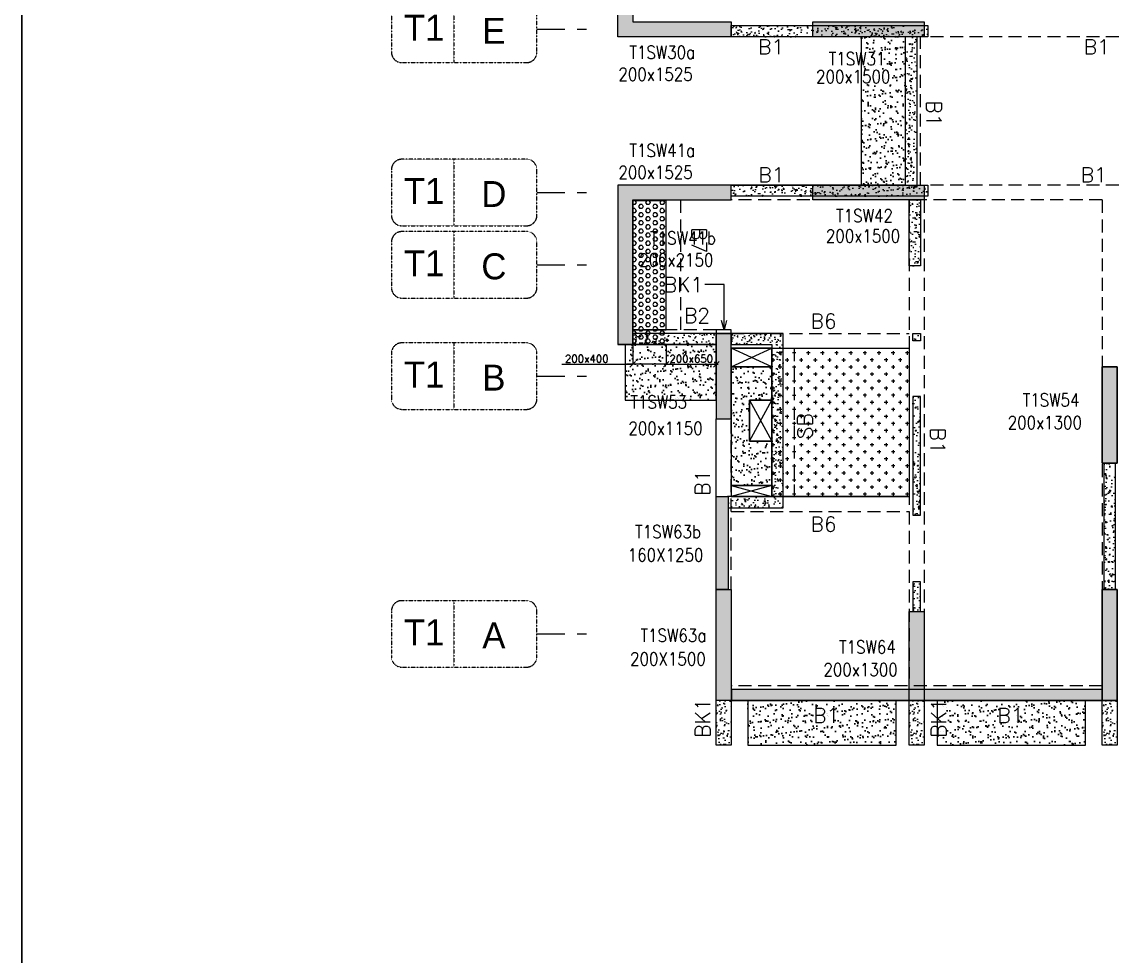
# Model space of a CAD drawing. Header units: millimetres. Extents: x 1078357 to 2594950, y -4969473 to -4636555.
# Drawn here: x 2039556 to 2054310, y -4676253 to -4663659 of the extents above; entities that cross this region are included whole.
import ezdxf
from ezdxf.enums import TextEntityAlignment as Align

# ---------------------------------------------------------------- set-up
doc = ezdxf.new("R2010")
doc.units = ezdxf.units.MM
doc.header["$PDMODE"] = 35
for name, pattern in [('CENTER', [2, 1.25, -0.25, 0.25, -0.25]), ('CONTINOUS', [0]), ('DGN STYLE 7', [8.34, 3.75, -1.67, 1.25, -1.67]), ('HIDDEN', [0.375, 0.25, -0.125]), ('New Retail block$0$CONTINOUS', [0])]:
    doc.linetypes.add(name, pattern=pattern)
doc.layers.get('0').update_dxf_attribs({"lineweight": 0})
doc.layers.get('Defpoints').update_dxf_attribs({"lineweight": 0})
for name, color, linetype, lineweight in [('A-_ANOTDIMA_D-', 6, 'Continuous', 13), ('A-_ANOTGRID_E-', 8, 'DGN STYLE 7', 13), ('Boundary', 40, 'Continuous', 30), ('COL. NO.', 30, 'Continuous', 25), ('COL. SIZE', 7, 'Continuous', 25), ('DIM', 9, 'Continuous', 25), ('GRID LINE', 8, 'Continuous', 0), ('HATCH', 8, 'Continuous', 30), ('S-NON STR RCC WALL', 8, 'Continuous', 0)]:
    doc.layers.add(name, color=color, linetype=linetype, lineweight=lineweight)
for name, color, linetype in [('B-200x325', 201, 'HIDDEN'), ('B-200x375', 41, 'HIDDEN'), ('B-200x400', 44, 'HIDDEN'), ('B-200x650', 241, 'HIDDEN'), ('B-300xSLAB THK.', 151, 'Continuous'), ('BK1-200x650', 241, 'HIDDEN'), ('DC BEAM NO.', 7, 'Continuous'), ('DROP SLAB', 8, 'Continuous'), ('S-COLUMN_SHEAR WALL', 1, 'Continuous'), ('S-PROJECTION', 54, 'New Retail block$0$CONTINOUS'), ('SLAB FOLD', 8, 'Continuous')]:
    doc.layers.add(name, color=color, linetype=linetype)
doc.styles.add('Roman', font='romans')
doc.styles.add('ROMANS', font='romans.shx', dxfattribs={"width": 0.85})
doc.styles.get("Standard").update_dxf_attribs({"font": 'Adani Regular.ttf', "height": 500})
doc.dimstyles.new('HARESH', dxfattribs={"dimtxt": 150, "dimasz": 75, "dimexe": 0, "dimexo": 0, "dimgap": 25, "dimtad": 1, "dimdec": 0, "dimdsep": 46, "dimtxsty": 'Roman', "dimblk": 'OBLIQUE', "dimcen": 225, "dimdle": 25, "dimclrd": 2, "dimclre": 2, "dimclrt": 7, "dimadec": 8, "dimazin": 1, "dimtfac": 1, "dimtdec": 0, "dimtmove": 0, "dimatfit": 0, "dimfxl": 1, "dimlwd": -1, "dimlwe": -1, "dimarcsym": 0})
pattern_1 = [(50, (-4290485.55, 23160377.68), (182.184669, -15.9390855), [19.05, -209.55]), (355, (-4290485.55, 23160377.68), (-35.2434214, 191.0568452), [15.24, -167.6405842]), (100.4514447, (-4290470.37, 23160376.35), (146.9412471, 175.1177519), [16.1900088, -178.0902446]), (46.1842, (-4290485.55, 23160428.48), (271.0790409, -42.042328), [28.575, -314.325]), (96.6355576, (-4290462.96, 23160424.97), (237.404134, 247.4261246), [24.2850231, -267.1356082]), (351.1841512, (-4290485.55, 23160428.48), (237.404134, 247.4261246), [22.859967, -251.459732]), (21, (-4290460.15, 23160415.78), (151.6143913, -102.2651982), [19.05, -209.55]), (326, (-4290460.15, 23160415.78), (61.8020283, 184.1879661), [15.24, -167.64]), (71.451445, (-4290447.52, 23160407.26), (213.4164193, 81.9227689), [16.1900088, -178.0899376]), (37.5, (-4290485.55, 23160377.68), (3.08860325, 84.55503887), [0, -165.608, 0, -170.18, 0, -168.275]), (7.5, (-4290485.55, 23160377.68), (66.8196625, 100.18057482), [0, -97.028, 0, -161.798, 0, -64.135]), (327.5, (-4290542.194, 23160377.68), (135.59059517, -5.728744), [0, -63.5, 0, -198.12, 0, -262.89]), (317.5, (-4290567.59, 23160377.68), (148.1291814, 25.42649103), [0, -82.55, 0, -131.572, 0, -186.69])]

# ---------------------------------------------------------------- blocks, each defined once
blk = doc.blocks.new('_Oblique')
at = {"color": 0, "linetype": 'ByBlock', "lineweight": -2}
blk.add_line((-0.5, -0.5), (0.5, 0.5), dxfattribs=at)
blk = doc.blocks.new('*D1536')
at = {"layer": 'Defpoints', "color": 0, "ltscale": 700, "transparency": 16777216}
for p in [(2047785, -4668009, 0), (2048235, -4668009, 0), (2047785, -4668275)]:
    blk.add_point(p, dxfattribs=at)
at = {"layer": 'DIM', "color": 2, "ltscale": 700, "transparency": 16777216}
for p, q in [((2047785, -4668009), (2047785, -4668275)), ((2048235, -4668009), (2048235, -4668275)), ((2046829, -4668275), (2047785, -4668275)), ((2047785, -4668275), (2047710, -4668275)), ((2048235, -4668275), (2047785, -4668275)), ((2048235, -4668275), (2047785, -4668275)), ((2048235, -4668275), (2048310, -4668275))]:
    blk.add_line(p, q, dxfattribs=at)
at = {"layer": 'DIM', "color": 2, "ltscale": 700, "transparency": 16777216, "xscale": 75, "yscale": 75, "zscale": 75}
blk.add_blockref('_Oblique', (2047785, -4668275), dxfattribs=at)
at = {"layer": 'DIM', "color": 2, "ltscale": 700, "transparency": 16777216, "xscale": 75, "yscale": 75, "zscale": 75, "rotation": 180}
blk.add_blockref('_Oblique', (2048235, -4668275), dxfattribs=at)
at = {"layer": 'DIM', "color": 7, "ltscale": 700, "transparency": 16777216, "insert": (2047166, -4668200), "char_height": 150, "attachment_point": 5, "style": 'Roman'}
blk.add_mtext('{\\H0.666667x;200x400}', dxfattribs=at)
blk = doc.blocks.new('*D1537')
at = {"layer": 'Defpoints', "color": 0, "ltscale": 700, "transparency": 16777216}
for p in [(2048235, -4668009), (2048910, -4668009, 0), (2048910, -4668275)]:
    blk.add_point(p, dxfattribs=at)
at = {"layer": 'DIM', "color": 2, "ltscale": 700, "transparency": 16777216}
for p, q in [((2048235, -4668009), (2048235, -4668275)), ((2048910, -4668009), (2048910, -4668275)), ((2048210, -4668275), (2048935, -4668275))]:
    blk.add_line(p, q, dxfattribs=at)
at = {"layer": 'DIM', "color": 2, "ltscale": 700, "transparency": 16777216, "xscale": 75, "yscale": 75, "zscale": 75, "rotation": 180}
blk.add_blockref('_Oblique', (2048235, -4668275), dxfattribs=at)
at = {"layer": 'DIM', "color": 2, "ltscale": 700, "transparency": 16777216, "xscale": 75, "yscale": 75, "zscale": 75}
blk.add_blockref('_Oblique', (2048910, -4668275), dxfattribs=at)
at = {"layer": 'DIM', "color": 7, "ltscale": 700, "transparency": 16777216, "insert": (2048573, -4668200), "char_height": 150, "attachment_point": 5, "style": 'Roman'}
blk.add_mtext('{\\H0.666667x;200x650}', dxfattribs=at)
blk = doc.blocks.new('G$CD63B60BD')
at = {"layer": 'COL. NO.', "linetype": 'Continuous', "style": 'ROMANS', "width": 0.85}
for s, p in [('T1SW30a', (-1171, 8653, -320)), ('T1SW31', (1514, 8565, -320)), ('T1SW41a', (-1171, 7329, -320)), ('T1SW42', (1615, 6449, -320)), ('T1SW41b', (-891, 6149, -320)), ('T1SW54', (4127, 3966, -320)), ('T1SW53', (-1158, 3938, -320)), ('T1SW63b', (-1092, 2189, 0)), ('T1SW63a', (-1020, 792, 0)), ('T1SW64', (1654, 634, -320))]:
    blk.add_text(s, height=175, dxfattribs=at).set_placement(p)
at = {"layer": 'COL. SIZE', "linetype": 'Continuous', "style": 'ROMANS', "width": 0.85}
for s, p in [('200x1525', (-1318, 8357, -320)), ('200x1500', (1345, 8325, -320)), ('200x1525', (-1318, 7033, -320)), ('200x1500', (1477, 6177, -320)), ('200x2150', (-1039, 5853, -320)), ('200x1300', (3926, 3661, -320)), ('200x1150', (-1184, 3585, -320)), ('160X1250', (-1193, 1876, 0)), ('200X1500', (-1161, 475, 0)), ('200x1300', (1444, 329, -320))]:
    blk.add_text(s, height=175, dxfattribs=at).set_placement(p)
blk = doc.blocks.new('Tower grid nomenclature-ex')
at = {"layer": 'A-_ANOTGRID_E-'}
blk.add_lwpolyline([(-1250, -600), (1750, -600, 0.414214), (2000, -350), (2000, 750, 0.414214), (1750, 1000), (-1250, 1000, 0.414214), (-1500, 750), (-1500, -350, 0.414214)], format="xyb", close=True, dxfattribs=at)
blk.add_lwpolyline([(0, 1000), (0, -600)], dxfattribs=at)
at = {"layer": 'A-_ANOTGRID_E-', "flags": 8}
for p in [(-1235, 400), (1788, 400)]:
    blk.add_attdef('GRID', text='', height=625, dxfattribs=at).set_placement(p, align=Align.MIDDLE_CENTER)
blk = doc.blocks.new('T1')
at = {"layer": 'GRID LINE', "linetype": 'DGN STYLE 7', "ltscale": 100, "elevation": 0}
for points in [[(37120, -40093), (37927, -40093)], [(37120, -42293), (37927, -42293)], [(37120, -43268), (37927, -43268)], [(37120, -44768), (37927, -44768)], [(37120, -48243), (37927, -48243)]]:
    blk.add_lwpolyline(points, dxfattribs=at)
at = {"layer": 'GRID LINE'}
ref = blk.add_blockref('Tower grid nomenclature-ex', (36000, -40205, 0), dxfattribs=dict(at, xscale=0.56, yscale=0.56, zscale=0.56))
ref.add_attrib('GRID', 'E', dxfattribs={"layer": 'A-_ANOTGRID_E-', "height": 350}).set_placement((36540, -40113, 0), align=Align.MIDDLE_CENTER)
ref.add_attrib('GRID', 'T1', dxfattribs={"layer": 'A-_ANOTGRID_E-', "height": 350}).set_placement((35601, -40072, 0), align=Align.MIDDLE_CENTER)
ref = blk.add_blockref('Tower grid nomenclature-ex', (36000, -42405, 0), dxfattribs=dict(at, xscale=0.56, yscale=0.56, zscale=0.56))
ref.add_attrib('GRID', 'D', dxfattribs={"layer": 'A-_ANOTGRID_E-', "height": 350}).set_placement((36540, -42313, 0), align=Align.MIDDLE_CENTER)
ref.add_attrib('GRID', 'T1', dxfattribs={"layer": 'A-_ANOTGRID_E-', "height": 350}).set_placement((35601, -42272, 0), align=Align.MIDDLE_CENTER)
ref = blk.add_blockref('Tower grid nomenclature-ex', (36000, -43380, 0), dxfattribs=dict(at, xscale=0.56, yscale=0.56, zscale=0.56))
ref.add_attrib('GRID', 'C', dxfattribs={"layer": 'A-_ANOTGRID_E-', "height": 350}).set_placement((36540, -43288, 0), align=Align.MIDDLE_CENTER)
ref.add_attrib('GRID', 'T1', dxfattribs={"layer": 'A-_ANOTGRID_E-', "height": 350}).set_placement((35601, -43247, 0), align=Align.MIDDLE_CENTER)
ref = blk.add_blockref('Tower grid nomenclature-ex', (36000, -44880, 0), dxfattribs=dict(at, xscale=0.56, yscale=0.56, zscale=0.56))
ref.add_attrib('GRID', 'B', dxfattribs={"layer": 'A-_ANOTGRID_E-', "height": 350}).set_placement((36540, -44788, 0), align=Align.MIDDLE_CENTER)
ref.add_attrib('GRID', 'T1', dxfattribs={"layer": 'A-_ANOTGRID_E-', "height": 350}).set_placement((35601, -44747, 0), align=Align.MIDDLE_CENTER)
ref = blk.add_blockref('Tower grid nomenclature-ex', (36000, -48355, 0), dxfattribs=dict(at, xscale=0.56, yscale=0.56, zscale=0.56))
ref.add_attrib('GRID', 'A', dxfattribs={"layer": 'A-_ANOTGRID_E-', "height": 350}).set_placement((36540, -48263, 0), align=Align.MIDDLE_CENTER)
ref.add_attrib('GRID', 'T1', dxfattribs={"layer": 'A-_ANOTGRID_E-', "height": 350}).set_placement((35601, -48222, 0), align=Align.MIDDLE_CENTER)

msp = doc.modelspace()

# ---------------------------------------------------------------- hatches: boundary and pattern name
at = {"layer": 'DROP SLAB'}
h = msp.add_hatch(dxfattribs=at)
h.set_pattern_fill('CROSS', color=8, scale=15, angle=0.03079)
h.set_pattern_definition([(180.03079016, (-12187753.96, 56220988.81), (-95.19879988, -95.30117261), [47.625, -142.875]), (270.03079016, (-12187777.78, 56221012.61), (95.30117261, -95.19879988), [47.625, -142.875])])
h.paths.add_polyline_path([(2049659.9, -4668059.4), (2051509.9, -4668059.4), (2051509.9, -4670059.2), (2049659.9, -4670059.2)])
at = {"layer": 'HATCH'}
h = msp.add_hatch(dxfattribs=at)
h.set_pattern_fill('AR-SAND', color=8, scale=3, angle=179.97015)
h.set_pattern_definition([(37.4701541, (-1866222.91, 14017429.87), (-4.72361136, 146.8264517), [0, -115.824, 0, -129.54, 0, -123.825]), (7.4701541, (-1866222.9, 14017429.87), (134.9689868, 214.9772528), [0, -62.484, 0, -104.394, 0, -40.005]), (327.4701541, (-1866316.63, 14017429.91), (237.2979035, 0.3075449), [0, -38.1, 0, -137.16, 0, -179.07]), (317.4701541, (-1866316.63, 14017429.91), (229.1017424, 66.759465), [0, -19.05, 0, -89.916, 0, -102.87])])
h.paths.add_polyline_path([(2051460.3, -4663859.6), (2050860.3, -4663859.6), (2050860.3, -4665859.6), (2051460.3, -4665859.6)])
h = msp.add_hatch(dxfattribs=at)
h.set_pattern_fill('AR-SAND', color=8, scale=3, angle=179.97015)
h.set_pattern_definition([(37.4701541, (-1876723.02, 14014679.95), (-4.72361136, 146.8264517), [0, -115.824, 0, -129.54, 0, -123.825]), (7.4701541, (-1876723.02, 14014679.95), (134.9689868, 214.9772528), [0, -62.484, 0, -104.394, 0, -40.005]), (327.4701541, (-1876816.74, 14014680), (237.2979035, 0.3075449), [0, -38.1, 0, -137.16, 0, -179.07]), (317.4701541, (-1876816.74, 14014680), (229.1017424, 66.759465), [0, -19.05, 0, -89.916, 0, -102.87])])
h.paths.add_polyline_path([(2048910.2, -4668009.4), (2047684.9, -4668009.4), (2047684.9, -4668759.4), (2048910.2, -4668759.4)])
h = msp.add_hatch(dxfattribs=at)
h.set_pattern_fill('AR-SAND', color=8, scale=3, angle=180.02985)
h.set_pattern_definition([(37.47015413, (-2972723.06, 18698699.15), (-4.72361136, 146.8264517), [0, -115.824, 0, -129.54, 0, -123.825]), (7.4701541, (-2972723.06, 18698699.15), (134.9689868, 214.9772528), [0, -62.484, 0, -104.394, 0, -40.005]), (327.4701541, (-2972816.78, 18698699.2), (237.2979035, 0.3075449), [0, -38.1, 0, -137.16, 0, -179.07]), (317.4701541, (-2972816.78, 18698699.2), (229.1017424, 66.759465), [0, -19.05, 0, -89.916, 0, -102.87])])
h.paths.add_polyline_path([(2049109.9, -4669909.5), (2049659.9, -4669909.5), (2049659.9, -4669309.4), (2049359.9, -4669309.4), (2049359.9, -4668759.5), (2049659.9, -4668759.5), (2049659.9, -4668309.5), (2049109.9, -4668309.5)])
h = msp.add_hatch(dxfattribs=at)
h.set_pattern_fill('AR-SAND', color=8, scale=3, angle=179.97015)
h.set_pattern_definition([(37.47015413, (-2966197.64, 18698699.14), (-4.72361136, 146.8264517), [0, -115.824, 0, -129.54, 0, -123.825]), (7.4701541, (-2966197.64, 18698699.14), (134.9689868, 214.9772528), [0, -62.484, 0, -104.394, 0, -40.005]), (327.4701541, (-2966291.36, 18698699.18), (237.2979035, 0.3075449), [0, -38.1, 0, -137.16, 0, -179.07]), (317.4701541, (-2966291.36, 18698699.18), (229.1017424, 66.759465), [0, -19.05, 0, -89.916, 0, -102.87])])
h.paths.add_polyline_path([(2051335.3, -4672809.5), (2049335.3, -4672809.5), (2049335.3, -4673409.5), (2051335.3, -4673409.5)])
h = msp.add_hatch(dxfattribs=at)
h.set_pattern_fill('AR-SAND', color=8, scale=3, angle=179.97015)
h.set_pattern_definition([(37.47015413, (-2968747.64, 18698699.14), (-4.72361136, 146.8264517), [0, -115.824, 0, -129.54, 0, -123.825]), (7.4701541, (-2968747.64, 18698699.14), (134.9689868, 214.9772528), [0, -62.484, 0, -104.394, 0, -40.005]), (327.4701541, (-2968841.36, 18698699.18), (237.2979035, 0.3075449), [0, -38.1, 0, -137.16, 0, -179.07]), (317.4701541, (-2968841.36, 18698699.18), (229.1017424, 66.759465), [0, -19.05, 0, -89.916, 0, -102.87])])
h.paths.add_polyline_path([(2053885.3, -4672809.5), (2051885.3, -4672809.5), (2051885.3, -4673409.5), (2053885.3, -4673409.5)])
at = {"layer": 'S-COLUMN_SHEAR WALL', "lineweight": 25, "extrusion": (1.00316e-06, 1.91639e-11, 1)}
h = msp.add_hatch(color=1, dxfattribs=at)
h.dxf.hatch_style = 1
h.paths.add_polyline_path([(2047784.9, -4663659.5), (2049109.9, -4663659.5), (2049109.9, -4663859.5), (2047584.9, -4663859.5), (2047584.9, -4661709.5), (2047784.9, -4661709.5)])
at = {"layer": 'S-COLUMN_SHEAR WALL', "lineweight": 25}
h = msp.add_hatch(color=1, dxfattribs=at)
h.dxf.hatch_style = 1
h.paths.add_polyline_path([(2050209.9, -4663659.5), (2051709.9, -4663659.5), (2051709.9, -4663859.5), (2050209.9, -4663859.5)])
at = {"layer": 'S-COLUMN_SHEAR WALL', "lineweight": 25, "extrusion": (1.00316e-06, -2.11765e-11, 1)}
h = msp.add_hatch(color=1, dxfattribs=at)
h.dxf.hatch_style = 1
h.paths.add_polyline_path([(2047784.9, -4666059.5), (2049109.9, -4666059.5), (2049109.9, -4665859.5), (2047584.9, -4665859.5), (2047584.9, -4668009.5), (2047784.9, -4668009.5)])
at = {"layer": 'S-COLUMN_SHEAR WALL', "lineweight": 25}
h = msp.add_hatch(color=1, dxfattribs=at)
h.dxf.hatch_style = 1
h.paths.add_polyline_path([(2050209.9, -4665859.5), (2051709.9, -4665859.5), (2051709.9, -4666059.5), (2050209.9, -4666059.5)])
at = {"layer": 'S-COLUMN_SHEAR WALL', "lineweight": 25, "extrusion": (1.00316e-06, -2.11765e-11, 1)}
h = msp.add_hatch(color=1, dxfattribs=at)
h.dxf.hatch_style = 1
h.paths.add_polyline_path([(2049109.9, -4667859.5), (2048909.9, -4667859.5), (2048909.9, -4669009.5), (2049109.9, -4669009.5)])
h = msp.add_hatch(color=1, dxfattribs=at)
h.dxf.hatch_style = 1
h.paths.add_polyline_path([(2054309.9, -4668309.5), (2054109.9, -4668309.5), (2054109.9, -4669609.5), (2054309.9, -4669609.5)])
at = {"layer": 'S-COLUMN_SHEAR WALL', "lineweight": 25, "extrusion": (-1.00316e-06, -1.91639e-11, 1)}
h = msp.add_hatch(color=1, dxfattribs=at)
h.dxf.hatch_style = 1
h.paths.add_polyline_path([(2054109.9, -4668309.5), (2054309.9, -4668309.5), (2054309.9, -4669609.5), (2054109.9, -4669609.5)])
at = {"layer": 'S-COLUMN_SHEAR WALL', "lineweight": 25, "extrusion": (1.00316e-06, -2.11765e-11, 1)}
h = msp.add_hatch(color=1, dxfattribs=at)
h.dxf.hatch_style = 1
h.paths.add_polyline_path([(2049070, -4671309.5), (2048910, -4671309.5), (2048910, -4670059.3), (2049070, -4670059.3)])
h = msp.add_hatch(color=1, dxfattribs=at)
h.dxf.hatch_style = 1
h.paths.add_polyline_path([(2049109.9, -4672809.5), (2048909.9, -4672809.5), (2048909.9, -4671309.5), (2049109.9, -4671309.5)])
at = {"layer": 'S-COLUMN_SHEAR WALL', "lineweight": 25, "extrusion": (-1.00316e-06, -1.91639e-11, 1)}
h = msp.add_hatch(color=1, dxfattribs=at)
h.dxf.hatch_style = 1
h.paths.add_polyline_path([(2054109.9, -4672809.5), (2054309.9, -4672809.5), (2054309.9, -4671309.5), (2054109.9, -4671309.5)])
at = {"layer": 'S-COLUMN_SHEAR WALL', "lineweight": 25, "extrusion": (1.00316e-06, -2.11765e-11, 1)}
h = msp.add_hatch(color=1, dxfattribs=at)
h.dxf.hatch_style = 1
h.paths.add_polyline_path([(2054309.9, -4672809.5), (2054109.9, -4672809.5), (2054109.9, -4671309.5), (2054309.9, -4671309.5)])
at = {"layer": 'S-COLUMN_SHEAR WALL', "lineweight": 25}
h = msp.add_hatch(color=1, dxfattribs=at)
h.dxf.hatch_style = 1
h.paths.add_polyline_path([(2051709.9, -4671609.5), (2051709.9, -4672809.5), (2051509.9, -4672809.5), (2051509.9, -4671609.5)])
at = {"layer": 'S-NON STR RCC WALL'}
h = msp.add_hatch(dxfattribs=at)
h.set_pattern_fill('AR-CONC', color=256, angle=180)
h.set_pattern_definition([(50, (-3200325.58, 18476358.48), (182.184669, -15.9390855), [19.05, -209.55]), (355, (-3200325.58, 18476358.48), (-35.2434214, 191.0568452), [15.24, -167.6405842]), (100.4514447, (-3200310.4, 18476357.16), (146.9412471, 175.1177519), [16.1900088, -178.0902446]), (46.1842, (-3200325.58, 18476409.28), (271.0790409, -42.042328), [28.575, -314.325]), (96.6355576, (-3200303, 18476405.78), (237.404134, 247.4261246), [24.285023, -267.135608]), (351.1841512, (-3200325.58, 18476409.28), (237.404134, 247.4261246), [22.859967, -251.459732]), (21, (-3200300.18, 18476396.58), (151.6143913, -102.2651982), [19.05, -209.55]), (326, (-3200300.18, 18476396.58), (61.8020283, 184.1879661), [15.24, -167.64]), (71.451445, (-3200287.55, 18476388.06), (213.4164193, 81.9227689), [16.1900088, -178.0899376]), (37.5, (-3200325.58, 18476358.484), (3.08860325, 84.55503887), [0, -165.608, 0, -170.18, 0, -168.275]), (7.5, (-3200325.58, 18476358.48), (66.8196625, 100.18057482), [0, -97.028, 0, -161.798, 0, -64.135]), (327.5, (-3200382.224, 18476358.484), (135.59059517, -5.728744), [0, -63.5, 0, -198.12, 0, -262.89]), (317.5, (-3200407.62, 18476358.48), (148.1291814, 25.42649103), [0, -82.55, 0, -131.572, 0, -186.69])])
h.paths.add_polyline_path([(2049110.3, -4663859.5), (2049110.3, -4663709.5), (2051760.3, -4663709.5), (2051760.3, -4663859.5), (2051610.3, -4663859.5), (2051610.3, -4665859.5), (2051760.3, -4665859.5), (2051760.3, -4666009.5), (2049110.3, -4666009.5), (2049110.3, -4665859.5), (2051460.3, -4665859.5), (2051460.3, -4663859.5)])
h = msp.add_hatch(dxfattribs=at)
h.set_pattern_fill('AR-CONC', color=256, angle=180)
h.set_pattern_definition([(50, (-5400025.03, 27841106.84), (182.184669, -15.93908554), [19.05, -209.55]), (355, (-5400025.03, 27841106.84), (-35.2434214, 191.0568452), [15.24, -167.6405842]), (100.4514447, (-5400009.85, 27841105.5), (146.9412471, 175.1177519), [16.1900088, -178.0902446]), (46.1842, (-5400025.03, 27841157.64), (271.0790409, -42.042328), [28.575, -314.325]), (96.6355576, (-5400002.44, 27841154.13), (237.404134, 247.4261246), [24.2850231, -267.1356082]), (351.1841512, (-5400025.03, 27841157.64), (237.404134, 247.4261246), [22.859967, -251.459732]), (21, (-5399999.63, 27841144.94), (151.6143913, -102.2651982), [19.05, -209.55]), (326, (-5399999.63, 27841144.94), (61.8020283, 184.1879661), [15.24, -167.64]), (71.451445, (-5399987, 27841136.41), (213.4164193, 81.9227689), [16.1900088, -178.0899376]), (37.5, (-5400025.034, 27841106.836), (3.08860325, 84.55503887), [0, -165.608, 0, -170.18, 0, -168.275]), (7.5, (-5400025.03, 27841106.84), (66.8196625, 100.18057482), [0, -97.028, 0, -161.798, 0, -64.135]), (327.5, (-5400081.676, 27841106.836), (135.59059517, -5.72874399), [0, -63.5, 0, -198.12, 0, -262.89]), (317.5, (-5400107.08, 27841106.84), (148.1291814, 25.42649103), [0, -82.55, 0, -131.572, 0, -186.69])])
h.paths.add_polyline_path([(2051510.3, -4666059.5), (2051660.3, -4666059.5), (2051660.3, -4666949.4), (2051510.3, -4666949.4)])
h = msp.add_hatch(dxfattribs=at)
h.set_pattern_fill('AR-CONC', color=256, angle=180)
h.set_pattern_definition(pattern_1)
h.paths.add_polyline_path([(2047785.4, -4668009.3), (2048910.4, -4668009.3), (2048910.4, -4667859.3), (2047785.4, -4667859.3)])
h = msp.add_hatch(dxfattribs=at)
h.set_pattern_fill('AR-CONC', color=256, angle=180)
h.set_pattern_definition(pattern_1)
h.paths.add_polyline_path([(2049810.4, -4670209.3), (2049810.4, -4667859.3), (2049110.4, -4667859.3), (2049110.4, -4668009.3), (2049660.4, -4668009.3), (2049660.4, -4670059.3), (2049060.4, -4670059.3), (2049060.4, -4670059.3), (2049070.4, -4670059.3), (2049070.4, -4670209.3)])
h = msp.add_hatch(dxfattribs=at)
h.set_pattern_fill('AR-CONC', color=256, angle=180)
h.set_pattern_definition([(50, (3148834.67, -9529286.33), (182.184669, -15.9390855), [19.05, -209.55]), (355, (3148834.67, -9529286.33), (-35.2434214, 191.056845), [15.24, -167.640584]), (100.4514447, (3148849.85, -9529287.66), (146.941247, 175.117752), [16.190009, -178.0902446]), (46.1842, (3148834.67, -9529235.53), (271.079041, -42.042328), [28.575, -314.325]), (96.6355576, (3148857.26, -9529239.04), (237.404134, 247.426125), [24.285023, -267.135608]), (351.184151, (3148834.67, -9529235.53), (237.404134, 247.426125), [22.859967, -251.459732]), (21, (3148860.07, -9529248.23), (151.6143913, -102.265198), [19.05, -209.55]), (326, (3148860.07, -9529248.23), (61.802028, 184.187966), [15.24, -167.64]), (71.451445, (3148872.7, -9529256.76), (213.416419, 81.922769), [16.190009, -178.0899376]), (37.5, (3148834.67, -9529286.333), (3.08860325, 84.5550389), [0, -165.608, 0, -170.18, 0, -168.275]), (7.5, (3148834.67, -9529286.33), (66.8196625, 100.1805748), [0, -97.028, 0, -161.798, 0, -64.135]), (327.5, (3148778.027, -9529286.333), (135.5905952, -5.728744), [0, -63.5, 0, -198.12, 0, -262.89]), (317.5, (3148752.63, -9529286.33), (148.1291814, 25.426491), [0, -82.55, 0, -131.572, 0, -186.69])])
h.paths.add_polyline_path([(2051560.3, -4667859.5), (2051660.3, -4667859.5), (2051660.3, -4667959.5), (2051560.3, -4667959.5)])
h = msp.add_hatch(dxfattribs=at)
h.set_pattern_fill('AR-CONC', color=256, angle=180)
h.set_pattern_definition([(50, (3148847.88, -9527921.67), (182.184669, -15.9390855), [19.05, -209.55]), (355, (3148847.88, -9527921.67), (-35.2434214, 191.056845), [15.24, -167.640584]), (100.4514447, (3148863.06, -9527923), (146.941247, 175.117752), [16.190009, -178.0902446]), (46.1842, (3148847.88, -9527870.87), (271.079041, -42.042328), [28.575, -314.325]), (96.6355576, (3148870.47, -9527874.37), (237.404134, 247.426125), [24.285023, -267.135608]), (351.184151, (3148847.88, -9527870.87), (237.404134, 247.426125), [22.859967, -251.459732]), (21, (3148873.28, -9527883.57), (151.6143913, -102.265198), [19.05, -209.55]), (326, (3148873.28, -9527883.57), (61.802028, 184.187966), [15.24, -167.64]), (71.451445, (3148885.92, -9527892.09), (213.416419, 81.922769), [16.190009, -178.0899376]), (37.5, (3148847.88, -9527921.67), (3.08860325, 84.5550389), [0, -165.608, 0, -170.18, 0, -168.275]), (7.5, (3148847.88, -9527921.67), (66.8196625, 100.1805748), [0, -97.028, 0, -161.798, 0, -64.135]), (327.5, (3148791.24, -9527921.67), (135.5905952, -5.728744), [0, -63.5, 0, -198.12, 0, -262.89]), (317.5, (3148765.84, -9527921.67), (148.1291814, 25.426491), [0, -82.55, 0, -131.572, 0, -186.69])])
h.paths.add_polyline_path([(2051560.3, -4670309.5), (2051660.3, -4670309.5), (2051660.3, -4668709.5), (2051560.3, -4668709.5)])
at = {"layer": 'S-NON STR RCC WALL', "ltscale": 700}
h = msp.add_hatch(dxfattribs=at)
h.set_pattern_fill('AR-CONC', color=256)
h.set_pattern_definition([(50, (921018.83, -168149.72), (182.184669, -15.9390855), [19.05, -209.55]), (355, (921018.83, -168149.72), (-35.2434214, 191.056845), [15.24, -167.640584]), (100.4514447, (921034.01, -168151.05), (146.941247, 175.117752), [16.190009, -178.0902446]), (46.1842, (921018.83, -168098.92), (271.079041, -42.042328), [28.575, -314.325]), (96.6355576, (921041.42, -168102.42), (237.404134, 247.426125), [24.285023, -267.135608]), (351.184151, (921018.83, -168098.92), (237.404134, 247.426125), [22.859967, -251.459732]), (21, (921044.23, -168111.62), (151.6143913, -102.265198), [19.05, -209.55]), (326, (921044.23, -168111.62), (61.802028, 184.187966), [15.24, -167.64]), (71.451445, (921056.87, -168120.14), (213.416419, 81.922769), [16.190009, -178.0899376]), (37.5, (921018.83, -168149.72), (3.08860325, 84.5550389), [0, -165.608, 0, -170.18, 0, -168.275]), (7.5, (921018.83, -168149.72), (66.8196625, 100.1805748), [0, -97.028, 0, -161.798, 0, -64.135]), (327.5, (920962.19, -168149.72), (135.5905952, -5.728744), [0, -63.5, 0, -198.12, 0, -262.89]), (317.5, (920936.79, -168149.72), (148.1291814, 25.426491), [0, -82.55, 0, -131.572, 0, -186.69])])
h.paths.add_polyline_path([(2054135.3, -4669609.4), (2054285.3, -4669609.4), (2054285.3, -4671309.5), (2054135.3, -4671309.5)])
at = {"layer": 'S-NON STR RCC WALL'}
h = msp.add_hatch(dxfattribs=at)
h.set_pattern_fill('AR-CONC', color=256, angle=180)
h.set_pattern_definition([(50, (2051623.17, -4843902.48), (182.18467, -15.93909), [19.05, -209.55]), (355, (2051623.17, -4843902.48), (-35.24342, 191.05685), [15.24, -167.64058]), (100.45144, (2051638.35, -4843903.81), (146.94125, 175.11775), [16.19, -178.09024]), (46.1842, (2051623.17, -4843851.68), (271.07904, -42.04233), [28.575, -314.325]), (96.63556, (2051645.76, -4843855.19), (237.40413, 247.42612), [24.28502, -267.1356]), (351.18415, (2051623.17, -4843851.68), (237.40413, 247.42612), [22.85997, -251.45973]), (21, (2051648.57, -4843864.38), (151.61439, -102.2652), [19.05, -209.55]), (326, (2051648.57, -4843864.38), (61.80203, 184.18797), [15.24, -167.64]), (71.45144, (2051661.2, -4843872.9), (213.41642, 81.92277), [16.19, -178.08994]), (37.5, (2051623.17, -4843902.48), (3.088603, 84.55504), [0, -165.608, 0, -170.18, 0, -168.275]), (7.5, (2051623.17, -4843902.48), (66.819663, 100.180575), [0, -97.028, 0, -161.798, 0, -64.135]), (327.5, (2051566.525, -4843902.48), (135.590595, -5.728744), [0, -63.5, 0, -198.12, 0, -262.89]), (317.5, (2051541.12, -4843902.48), (148.12918, 25.42649), [0, -82.55, 0, -131.572, 0, -186.69])])
h.paths.add_polyline_path([(2051560.3, -4671609.8), (2051660.3, -4671609.8), (2051660.3, -4671209.5), (2051560.3, -4671209.5)])
h = msp.add_hatch(dxfattribs=at)
h.set_pattern_fill('AR-CONC', color=256, angle=180)
h.set_pattern_definition([(50, (-5387710.27, 27844396.87), (182.184669, -15.93908554), [19.05, -209.55]), (355, (-5387710.27, 27844396.87), (-35.2434214, 191.0568452), [15.24, -167.6405842]), (100.4514447, (-5387695.09, 27844395.54), (146.9412471, 175.1177519), [16.1900088, -178.0902446]), (46.1842, (-5387710.27, 27844447.67), (271.0790409, -42.042328), [28.575, -314.325]), (96.6355576, (-5387687.68, 27844444.16), (237.404134, 247.4261246), [24.2850231, -267.1356082]), (351.1841512, (-5387710.27, 27844447.67), (237.404134, 247.4261246), [22.859967, -251.459732]), (21, (-5387684.87, 27844434.97), (151.6143913, -102.2651982), [19.05, -209.55]), (326, (-5387684.87, 27844434.97), (61.8020283, 184.1879661), [15.24, -167.64]), (71.451445, (-5387672.23, 27844426.44), (213.4164193, 81.9227689), [16.1900088, -178.0899376]), (37.5, (-5387710.27, 27844396.865), (3.08860325, 84.55503887), [0, -165.608, 0, -170.18, 0, -168.275]), (7.5, (-5387710.27, 27844396.865), (66.8196625, 100.18057482), [0, -97.028, 0, -161.798, 0, -64.135]), (327.5, (-5387766.91, 27844396.865), (135.59059517, -5.72874399), [0, -63.5, 0, -198.12, 0, -262.89]), (317.5, (-5387792.31, 27844396.87), (148.1291814, 25.42649103), [0, -82.55, 0, -131.572, 0, -186.69])])
h.paths.add_polyline_path([(2049113.3, -4672809.3), (2054110.4, -4672809.3), (2054110.4, -4672659.3), (2049113.3, -4672659.3)])
h = msp.add_hatch(dxfattribs=at)
h.set_pattern_fill('AR-CONC', color=256, angle=180)
h.set_pattern_definition([(50, (-7581262.35, 37566297.85), (182.184669, -15.93908554), [19.05, -209.55]), (355, (-7581262.35, 37566297.85), (-35.2434214, 191.0568452), [15.24, -167.6405842]), (100.4514447, (-7581247.17, 37566296.53), (146.9412471, 175.1177519), [16.1900088, -178.0902446]), (46.1842, (-7581262.35, 37566348.65), (271.0790409, -42.0423279), [28.575, -314.325]), (96.6355576, (-7581239.76, 37566345.15), (237.404134, 247.4261246), [24.2850231, -267.1356082]), (351.1841512, (-7581262.35, 37566348.65), (237.404134, 247.4261246), [22.859967, -251.459732]), (21, (-7581236.95, 37566335.95), (151.61439127, -102.2651982), [19.05, -209.55]), (326, (-7581236.95, 37566335.95), (61.80202835, 184.1879661), [15.24, -167.64]), (71.451445, (-7581224.32, 37566327.43), (213.4164193, 81.9227689), [16.1900088, -178.0899376]), (37.5, (-7581262.35, 37566297.853), (3.08860325, 84.55503887), [0, -165.608, 0, -170.18, 0, -168.275]), (7.5, (-7581262.35, 37566297.85), (66.81966251, 100.18057482), [0, -97.028, 0, -161.798, 0, -64.135]), (327.5, (-7581318.994, 37566297.85), (135.59059517, -5.72874399), [0, -63.5, 0, -198.12, 0, -262.89]), (317.5, (-7581344.4, 37566297.85), (148.1291814, 25.42649103), [0, -82.55, 0, -131.572, 0, -186.69])])
h.paths.add_polyline_path([(2049109.9, -4672809.4), (2048909.9, -4672809.4), (2048909.9, -4673409.4), (2049109.9, -4673409.4), (2049109.9, -4673409.4), (2049109.9, -4672809.5)], is_closed=False)
h = msp.add_hatch(dxfattribs=at)
h.set_pattern_fill('AR-CONC', color=256, angle=180)
h.set_pattern_definition([(50, (-7578662.33, 37566297.85), (182.184669, -15.93908554), [19.05, -209.55]), (355, (-7578662.33, 37566297.85), (-35.2434214, 191.0568452), [15.24, -167.6405842]), (100.4514447, (-7578647.15, 37566296.53), (146.9412471, 175.1177519), [16.1900088, -178.0902446]), (46.1842, (-7578662.33, 37566348.65), (271.0790409, -42.0423279), [28.575, -314.325]), (96.6355576, (-7578639.74, 37566345.15), (237.404134, 247.4261246), [24.2850231, -267.1356082]), (351.1841512, (-7578662.33, 37566348.65), (237.404134, 247.4261246), [22.859967, -251.459732]), (21, (-7578636.93, 37566335.95), (151.61439127, -102.2651982), [19.05, -209.55]), (326, (-7578636.93, 37566335.95), (61.80202835, 184.1879661), [15.24, -167.64]), (71.451445, (-7578624.3, 37566327.43), (213.4164193, 81.9227689), [16.1900088, -178.0899376]), (37.5, (-7578662.33, 37566297.853), (3.08860325, 84.55503887), [0, -165.608, 0, -170.18, 0, -168.275]), (7.5, (-7578662.33, 37566297.85), (66.81966251, 100.18057482), [0, -97.028, 0, -161.798, 0, -64.135]), (327.5, (-7578718.97, 37566297.85), (135.59059517, -5.72874399), [0, -63.5, 0, -198.12, 0, -262.89]), (317.5, (-7578744.37, 37566297.85), (148.1291814, 25.42649103), [0, -82.55, 0, -131.572, 0, -186.69])])
h.paths.add_polyline_path([(2051709.9, -4672809.4), (2051509.9, -4672809.4), (2051509.9, -4673409.4), (2051709.9, -4673409.4), (2051709.9, -4673409.4), (2051709.9, -4672809.5)], is_closed=False)
h = msp.add_hatch(dxfattribs=at)
h.set_pattern_fill('AR-CONC', color=256, angle=180)
h.set_pattern_definition([(50, (-7576062.33, 37566297.85), (182.184669, -15.93908554), [19.05, -209.55]), (355, (-7576062.33, 37566297.85), (-35.2434214, 191.0568452), [15.24, -167.6405842]), (100.4514447, (-7576047.15, 37566296.53), (146.9412471, 175.1177519), [16.1900088, -178.0902446]), (46.1842, (-7576062.33, 37566348.65), (271.0790409, -42.0423279), [28.575, -314.325]), (96.6355576, (-7576039.74, 37566345.15), (237.404134, 247.4261246), [24.2850231, -267.1356082]), (351.1841512, (-7576062.33, 37566348.65), (237.404134, 247.4261246), [22.859967, -251.459732]), (21, (-7576036.93, 37566335.95), (151.61439127, -102.2651982), [19.05, -209.55]), (326, (-7576036.93, 37566335.95), (61.80202835, 184.1879661), [15.24, -167.64]), (71.451445, (-7576024.3, 37566327.43), (213.4164193, 81.9227689), [16.1900088, -178.0899376]), (37.5, (-7576062.33, 37566297.853), (3.08860325, 84.55503887), [0, -165.608, 0, -170.18, 0, -168.275]), (7.5, (-7576062.33, 37566297.85), (66.81966251, 100.18057482), [0, -97.028, 0, -161.798, 0, -64.135]), (327.5, (-7576118.97, 37566297.85), (135.59059517, -5.72874399), [0, -63.5, 0, -198.12, 0, -262.89]), (317.5, (-7576144.37, 37566297.85), (148.1291814, 25.42649103), [0, -82.55, 0, -131.572, 0, -186.69])])
h.paths.add_polyline_path([(2054309.9, -4672809.4), (2054109.9, -4672809.4), (2054109.9, -4673409.4), (2054309.9, -4673409.4), (2054309.9, -4673409.4), (2054309.9, -4672809.5)], is_closed=False)
at = {"layer": 'SLAB FOLD', "ltscale": 1000}
h = msp.add_hatch(dxfattribs=at)
h.set_pattern_fill('HEX', color=8, scale=10, angle=180)
h.set_pattern_definition([(180, (-142839.34, 4893133.91), (-7e-15, -54.99261315), [31.75, -63.5]), (300, (-142839.34, 4893133.91), (47.625, 27.49630658), [31.75, -63.5]), (240, (-142871.09, 4893133.91), (47.625, -27.49630658), [31.75, -63.5])])
h.paths.add_polyline_path([(2048235.1, -4666070.1), (2047785.1, -4666070.1), (2047785.1, -4668009.3), (2048235.1, -4668009.3)])

# ---------------------------------------------------------------- linework, layer by layer
at = {"layer": 'B-200x325', "ltscale": 700}
for p, q in [((2049110.1, -4667859.4, 0), (2051509.9, -4667859.4, 0)), ((2049109.9, -4670259.2, 0), (2051509.9, -4670259.2, 0))]:
    msp.add_line(p, q, dxfattribs=at)
at = {"layer": 'B-200x325', "linetype": 'Continuous', "ltscale": 700}
for p, q in [((2049110.1, -4668059.4, 0), (2051509.9, -4668059.4, 0)), ((2049109.9, -4670059.2, 0), (2051509.9, -4670059.2, 0))]:
    msp.add_line(p, q, dxfattribs=at)
at = {"layer": 'B-200x375', "linetype": 'Continuous', "ltscale": 700}
msp.add_line((2048235.1, -4667809.5, 0), (2048235.1, -4666070.1, 0), dxfattribs=at)
at = {"layer": 'B-200x375', "ltscale": 700}
msp.add_line((2048435.1, -4667809.5, 0), (2048435.1, -4666059.5, 0), dxfattribs=at)
at = {"layer": 'B-200x400', "linetype": 'HIDDEN', "ltscale": 500}
msp.add_line((2048235.1, -4667809.5, 0), (2047785.1, -4667809.5, 0), dxfattribs=at)
at = {"layer": 'B-200x400', "linetype": 'ByBlock', "ltscale": 500}
msp.add_line((2048235.1, -4668009.5, 0), (2047785.1, -4668009.5, 0), dxfattribs=at)
at = {"layer": 'B-200x650', "linetype": 'CONTINOUS', "ltscale": 700}
for p, q in [((2051460.3, -4663859.4, 0), (2049110.3, -4663859.4, 0)), ((2051460.3, -4665859.4, 0), (2051460.3, -4663859.4, 0)), ((2051460.3, -4665859.5, 0), (2049110.3, -4665859.5, 0)), ((2048910.3, -4668009.4, 0), (2047585.3, -4668009.4, 0)), ((2048909.9, -4668009.5, 0), (2048235.1, -4668009.5, 0)), ((2048910.3, -4671309.5, 0), (2048910.3, -4669009.4, 0)), ((2048909.9, -4673409.5, 0), (2048909.9, -4672809.5, 0)), ((2049109.9, -4672809.5, 0), (2049109.9, -4673409.5, 0)), ((2054110.3, -4672809.4, 0), (2049110.3, -4672809.4, 0)), ((2051509.9, -4673409.5, 0), (2051509.9, -4672809.5, 0)), ((2051709.9, -4672809.5, 0), (2051709.9, -4673409.5, 0)), ((2054109.9, -4673409.4, 0), (2054109.9, -4672809.4, 0)), ((2054309.9, -4672809.4, 0), (2054309.9, -4673409.4, 0)), ((2049109.9, -4673409.5, 0), (2048909.9, -4673409.5, 0)), ((2051709.9, -4673409.5, 0), (2051509.9, -4673409.5, 0)), ((2054309.9, -4673409.4, 0), (2054109.9, -4673409.4, 0))]:
    msp.add_line(p, q, dxfattribs=at)
at = {"layer": 'B-200x650', "linetype": 'HIDDEN', "ltscale": 700}
for p, q in [((2051660.3, -4665859.4, 0), (2051660.3, -4663859.4, 0)), ((2060634.9, -4663859.4, 0), (2051760.3, -4663859.4, 0)), ((2060634.9, -4665859.5, 0), (2051760.3, -4665859.5, 0)), ((2054110.3, -4666059.5, 0), (2049110.3, -4666059.5, 0)), ((2051510.3, -4666059.5, 0), (2051510.3, -4672509.4, 0)), ((2051710.3, -4666059.5, 0), (2051710.3, -4672509.4, 0)), ((2054110.3, -4666059.5, 0), (2054110.3, -4668309.4, 0)), ((2048910.3, -4667809.4, 0), (2047785.3, -4667809.4, 0)), ((2048909.9, -4667809.5, 0), (2048235.1, -4667809.5, 0)), ((2054110.3, -4668309.4, 0), (2054110.3, -4671309.5, 0)), ((2049110.3, -4671309.5, 0), (2049110.3, -4669009.4, 0)), ((2054110.3, -4672609.4, 0), (2049110.3, -4672609.4, 0))]:
    msp.add_line(p, q, dxfattribs=at)
at = {"layer": 'B-200x650', "ltscale": 700}
for p, q in [((2048909.9, -4668809.4, 0), (2048909.9, -4668809.4, 0)), ((2048910.3, -4668809.4, 0), (2048910.3, -4668809.4, 0)), ((2048909.9, -4669009.4, 0), (2048910.6, -4669009.4, 0)), ((2048910.3, -4669009.4, 0), (2048911, -4669009.4, 0))]:
    msp.add_line(p, q, dxfattribs=at)
at = {"layer": 'B-300xSLAB THK.', "linetype": 'HIDDEN', "ltscale": 700}
for p, q in [((2049659.8, -4668059.7, 0), (2049659.8, -4670059.5, 0)), ((2049959.8, -4668059.7, 0), (2049959.8, -4670059.5, 0))]:
    msp.add_line(p, q, dxfattribs=at)
at = {"layer": 'BK1-200x650', "linetype": 'Continuous', "ltscale": 700, "elevation": 0}
msp.add_lwpolyline([(2049110.4, -4667809.1), (2048910.4, -4667809.1), (2048910.4, -4667859.3), (2049110.4, -4667859.3)], close=True, dxfattribs=at)
at = {"layer": 'Boundary', "ltscale": 700, "elevation": 0}
msp.add_lwpolyline([(2039556.1, -4636994.1), (2144124.7, -4636994.1), (2144124.7, -4687024.5), (2039556.1, -4687024.5)], close=True, dxfattribs=at)
at = {"layer": 'DROP SLAB', "color": 3, "linetype": 'CONTINOUS', "ltscale": 500}
for p, q in [((2049109.9, -4668309.5, 0), (2049659.9, -4668059.4, 0)), ((2049659.9, -4668309.5, 0), (2049110.1, -4668059.4, 0)), ((2049359.9, -4669309.5, 0), (2049659.9, -4668759.5, 0)), ((2049359.9, -4668759.5, 0), (2049659.9, -4669309.4, 0)), ((2049109.9, -4669909.5, 0), (2049659.9, -4670059.2, 0)), ((2049659.9, -4669909.5, 0), (2049110.8, -4670059.2, 0))]:
    msp.add_line(p, q, dxfattribs=at)
at = {"layer": 'DROP SLAB', "color": 3, "linetype": 'CONTINOUS', "ltscale": 500, "elevation": 0}
for points in [[(2049110.1, -4668309.5), (2049659.9, -4668309.5), (2049659.9, -4668059.5), (2049110.1, -4668059.5)], [(2049659.9, -4668059.4), (2051509.9, -4668059.4), (2051509.9, -4670059.2), (2049659.9, -4670059.2)], [(2049359.9, -4669309.5), (2049659.9, -4669309.5), (2049659.9, -4668759.5), (2049359.9, -4668759.5)], [(2049109.9, -4670059.2), (2049659.9, -4670059.2), (2049659.9, -4669909.5), (2049109.9, -4669909.5)]]:
    msp.add_lwpolyline(points, close=True, dxfattribs=at)
at = {"layer": 'S-COLUMN_SHEAR WALL', "color": 1, "lineweight": 25, "extrusion": (1.00316e-06, 1.91639e-11, 1), "elevation": 2.1}
msp.add_lwpolyline([(2047784.9, -4663659.5), (2049109.9, -4663659.5), (2049109.9, -4663859.5), (2047584.9, -4663859.5), (2047584.9, -4661709.5), (2047784.9, -4661709.5), (2047784.9, -4663659.5)], dxfattribs=at)
at = {"layer": 'S-COLUMN_SHEAR WALL', "color": 1, "lineweight": 25, "elevation": 0}
for points in [[(2050209.9, -4663659.5), (2051709.9, -4663659.5), (2051709.9, -4663859.5), (2050209.9, -4663859.5)], [(2050209.9, -4665859.5), (2051709.9, -4665859.5), (2051709.9, -4666059.5), (2050209.9, -4666059.5)], [(2051509.9, -4671609.5), (2051709.9, -4671609.5), (2051709.9, -4672809.5), (2051509.9, -4672809.5)]]:
    msp.add_lwpolyline(points, close=True, dxfattribs=at)
at = {"layer": 'S-COLUMN_SHEAR WALL', "color": 1, "lineweight": 25, "extrusion": (1.00316e-06, -2.11765e-11, 1), "elevation": 2.1}
msp.add_lwpolyline([(2047784.9, -4666059.5), (2049109.9, -4666059.5), (2049109.9, -4665859.5), (2047584.9, -4665859.5), (2047584.9, -4668009.5), (2047784.9, -4668009.5), (2047784.9, -4666059.5)], dxfattribs=at)
for points in [[(2049109.9, -4667859.5), (2048909.9, -4667859.5), (2048909.9, -4669009.5), (2049109.9, -4669009.5)], [(2054309.9, -4668309.5), (2054109.9, -4668309.5), (2054109.9, -4669609.5), (2054309.9, -4669609.5)], [(2049070, -4671309.5), (2048910, -4671309.5), (2048910, -4670059.3), (2049070, -4670059.3)], [(2049109.9, -4672809.5), (2048909.9, -4672809.5), (2048909.9, -4671309.5), (2049109.9, -4671309.5)], [(2054309.9, -4672809.5), (2054109.9, -4672809.5), (2054109.9, -4671309.5), (2054309.9, -4671309.5)]]:
    msp.add_lwpolyline(points, close=True, dxfattribs=at)
at = {"layer": 'S-COLUMN_SHEAR WALL', "color": 1, "lineweight": 25, "extrusion": (-1.00316e-06, -1.91639e-11, 1), "elevation": -2.1}
for points in [[(2054109.9, -4668309.5), (2054309.9, -4668309.5), (2054309.9, -4669609.5), (2054109.9, -4669609.5)], [(2054109.9, -4672809.5), (2054309.9, -4672809.5), (2054309.9, -4671309.5), (2054109.9, -4671309.5)]]:
    msp.add_lwpolyline(points, close=True, dxfattribs=at)
at = {"layer": 'S-NON STR RCC WALL', "elevation": 0}
for points in [[(2049110.3, -4663859.5), (2049110.3, -4663709.5), (2051760.3, -4663709.5), (2051760.3, -4663859.5), (2051610.3, -4663859.5), (2051610.3, -4665859.5), (2051760.3, -4665859.5), (2051760.3, -4666009.5), (2049110.3, -4666009.5), (2049110.3, -4665859.5), (2051460.3, -4665859.5), (2051460.3, -4663859.5)], [(2047785.4, -4668009.3), (2048910.4, -4668009.3), (2048910.4, -4667859.3), (2047785.4, -4667859.3)], [(2049810.4, -4670209.3), (2049810.4, -4667859.3), (2049110.4, -4667859.3), (2049110.4, -4668009.3), (2049660.4, -4668009.3), (2049660.4, -4670059.3), (2049060.4, -4670059.3), (2049060.4, -4670059.3), (2049070.4, -4670059.3), (2049070.4, -4670209.3)], [(2051560.3, -4671609.8), (2051660.3, -4671609.8), (2051660.3, -4671209.5), (2051560.3, -4671209.5)], [(2049113.3, -4672809.3), (2054110.4, -4672809.3), (2054110.4, -4672659.3), (2049113.3, -4672659.3)]]:
    msp.add_lwpolyline(points, close=True, dxfattribs=at)
at = {"layer": 'S-NON STR RCC WALL', "ltscale": 700, "elevation": 0}
for points in [[(2051510.3, -4666059.5), (2051660.3, -4666059.5), (2051660.3, -4666949.4), (2051510.3, -4666949.4)], [(2051560.3, -4667859.5), (2051660.3, -4667859.5), (2051660.3, -4667959.5), (2051560.3, -4667959.5)], [(2051560.3, -4670309.5), (2051660.3, -4670309.5), (2051660.3, -4668709.5), (2051560.3, -4668709.5)], [(2054135.3, -4669609.4), (2054285.3, -4669609.4), (2054285.3, -4671309.5), (2054135.3, -4671309.5)]]:
    msp.add_lwpolyline(points, close=True, dxfattribs=at)
at = {"layer": 'S-PROJECTION'}
msp.add_line((2050860.3, -4663859.5, 0), (2050860.3, -4665859.5, 0), dxfattribs=at)
at = {"layer": 'S-PROJECTION', "elevation": 0}
for points in [[(2048910.2, -4668009.4), (2047684.9, -4668009.4), (2047684.9, -4668759.4), (2048910.2, -4668759.4)], [(2051335.3, -4672809.5), (2049335.3, -4672809.5), (2049335.3, -4673409.5), (2051335.3, -4673409.5)], [(2053885.3, -4672809.5), (2051885.3, -4672809.5), (2051885.3, -4673409.5), (2053885.3, -4673409.5)]]:
    msp.add_lwpolyline(points, close=True, dxfattribs=at)
at = {"layer": 'SLAB FOLD', "color": 8, "ltscale": 1000, "elevation": 0}
msp.add_lwpolyline([(2048235.1, -4666070.1), (2047785.1, -4666070.1), (2047785.1, -4667809.5), (2048235.1, -4667809.5)], close=True, dxfattribs=at)
msp.add_lwpolyline([(2049109.9, -4669909.5), (2049659.9, -4669909.5), (2049659.9, -4669309.4), (2049359.9, -4669309.4), (2049359.9, -4668759.5), (2049659.9, -4668759.5), (2049659.9, -4668309.5), (2049109.9, -4668309.5), (2049109.9, -4669909.5)], dxfattribs=at)

# ---------------------------------------------------------------- block references
at = {"layer": 'A-_ANOTDIMA_D-', "color": 2, "linetype": 'CENTER', "ltscale": 700}
msp.add_blockref('T1', (2009374.3, -4623666.8, 0), dxfattribs=at)
at = {"layer": 'A-_ANOTDIMA_D-', "color": 2, "ltscale": 700}
msp.add_blockref('G$CD63B60BD', (2048910, -4672809.5, 0), dxfattribs=at)

# ---------------------------------------------------------------- texts
at = {"layer": 'B-200x325', "linetype": 'Continuous', "ltscale": 700, "style": 'ROMANS'}
for p in [(2050179.5, -4667794.2, -2.7), (2050179.5, -4670531.4, -2.7)]:
    msp.add_text('B6', height=200, rotation=0.00094, dxfattribs=at).set_placement(p)
at = {"layer": 'B-200x375', "linetype": 'Continuous', "ltscale": 700, "style": 'ROMANS'}
msp.add_text('B7', height=200, rotation=269.99906, dxfattribs=at).set_placement((2048579.4, -4666429.8, -2.7))
at = {"layer": 'B-200x650', "linetype": 'HIDDEN', "ltscale": 500, "style": 'ROMANS'}
for rotation, p in [(359.99906, (2049472.6, -4664096.6, -2.7)), (359.99906, (2053861.4, -4664096.6, -2.7)), (269.99906, (2051744.2, -4664719, -2.7)), (0.00094, (2049477.9, -4665822.3, -2.7)), (0.00094, (2053819.5, -4665822.3, -2.7)), (269.99906, (2051794.2, -4669130.8, -2.7)), (90.00094, (2048824.3, -4670047.2, -2.7)), (0.00094, (2050215.5, -4673109.8, -2.7)), (0.00094, (2052696.8, -4673109.8, -2.7))]:
    msp.add_text('B1', height=200, rotation=rotation, dxfattribs=at).set_placement(p)
at = {"layer": 'B-200x650', "linetype": 'CONTINOUS', "ltscale": 700, "style": 'ROMANS'}
for p in [(2048827.9, -4673309.1, 50), (2052005.6, -4673309.1, 50)]:
    msp.add_text('BK1', height=200, rotation=90, dxfattribs=at).set_placement(p)
at = {"layer": 'B-300xSLAB THK.', "linetype": 'Continuous', "ltscale": 700, "style": 'ROMANS'}
msp.add_text('SB', height=200, rotation=90.00094, dxfattribs=at).set_placement((2050204.5, -4669283.8, -2.7))
at = {"layer": 'BK1-200x650', "linetype": 'Continuous', "ltscale": 700, "style": 'ROMANS'}
msp.add_text('BK1', height=200, rotation=0.00094, dxfattribs=at).set_placement((2048202.7, -4667301.6, -2.7))
at = {"layer": 'DC BEAM NO.', "linetype": 'Continuous', "ltscale": 500, "style": 'ROMANS'}
msp.add_text('B2', height=200, dxfattribs=at).set_placement((2048476.2, -4667718.9, -2.7))

# ---------------------------------------------------------------- dimensions: what is measured, and where the dimension line sits
at = {"layer": 'DIM', "ltscale": 700}
dim = msp.add_linear_dim(base=(2047785.1, -4668275.5, 0), p1=(2048235.1, -4668009.5, 0), p2=(2047785.1, -4668009.5, 0), text='{\\H0.666667x;200x400}', dimstyle='HARESH', override={"dimtxsty": 'Roman', "dimtmove": 1}, dxfattribs=at)
dim.commit()
dim.dimension.update_dxf_attribs({"geometry": '*D1536', "text_midpoint": (2047165.8, -4668253.8, 0), "dimtype": 160})
dim = msp.add_linear_dim(base=(2048910.1, -4668275.5, 0), p1=(2048235.1, -4668009.5, 0), p2=(2048910.1, -4668009.5, 0), text='{\\H0.666667x;200x650}', dimstyle='HARESH', override={"dimtxsty": 'Roman', "dimtmove": 1}, dxfattribs=at)
dim.commit()
dim.dimension.update_dxf_attribs({"geometry": '*D1537', "text_midpoint": (2048572.6, -4668200.5, 0)})

# ---------------------------------------------------------------- leaders
at = {"layer": 'BK1-200x650', "linetype": 'Continuous', "ltscale": 700}
msp.add_leader([(2049015.1, -4667809.1, 0), (2049015.1, -4667199.3, 0), (2048756.3, -4667199.3, 0)], dimstyle='HARESH', override={"dimasz": 125, "dimgap": 25, "dimtad": 0, "dimldrblk": 'Open30'}, dxfattribs=at)

doc.saveas('drawing.dxf')
